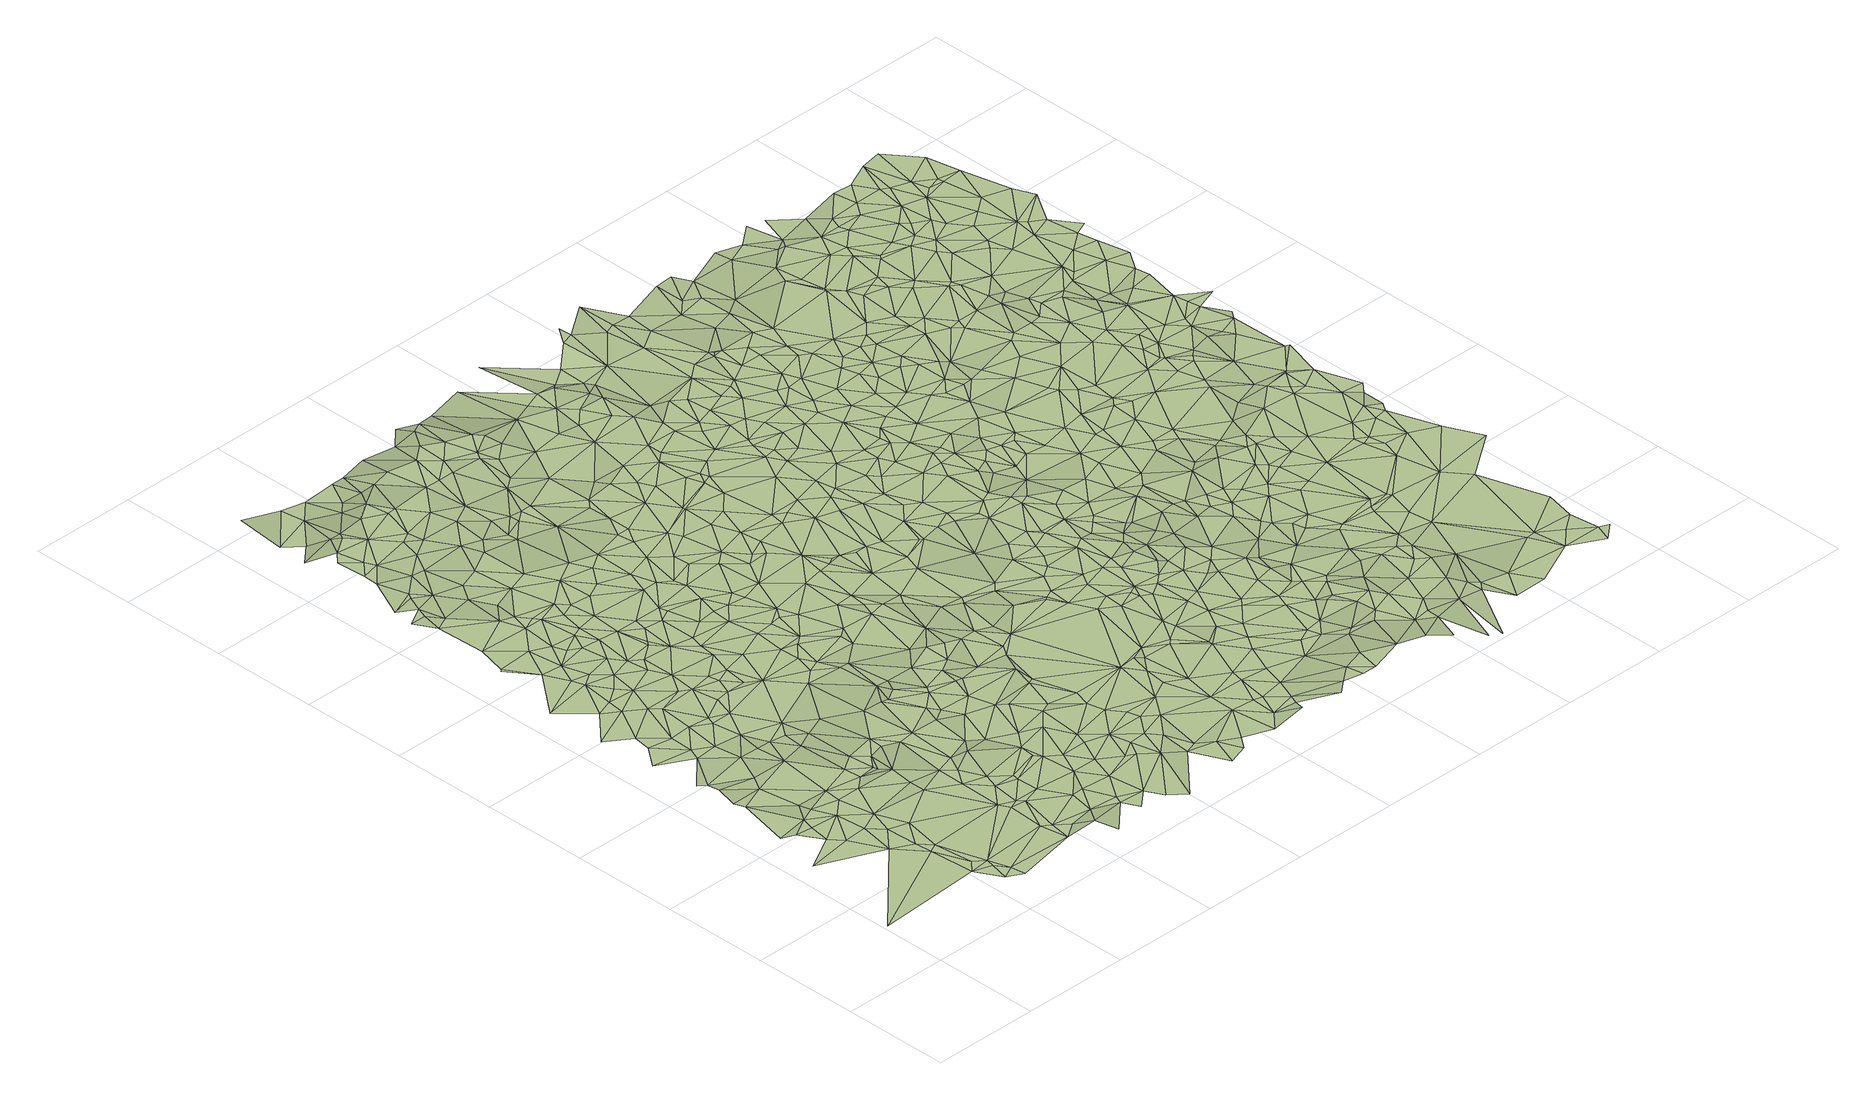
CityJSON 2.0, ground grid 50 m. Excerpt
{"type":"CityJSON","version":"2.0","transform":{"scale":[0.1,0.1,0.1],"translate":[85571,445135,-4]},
"CityObjects":{
"terrain1":{"type":"TINRelief","geometry":[{"type":"CompositeSurface","lod":"2","boundaries":[[[0,1,2]],[[0,2,3]],[[4,5,6]],[[4,1,5]],[[7,8,9]],[[6,10,7]],[[11,9,8]],[[7,10,8]],[[6,5,12]],[[6,12,10]],[[5,1,13]],[[11,14,15]],[[10,12,8]],[[11,8,16]],[[0,17,1]],[[18,19,3]],[[0,3,20]],[[21,15,14]],[[5,13,12]],[[17,22,1]],[[22,13,1]],[[23,20,3]],[[23,3,19]],[[16,8,24]],[[12,24,8]],[[11,16,14]],[[0,20,25]],[[18,26,19]],[[0,25,17]],[[27,26,18]],[[28,29,30]],[[21,31,30]],[[25,20,23]],[[23,19,26]],[[21,14,31]],[[32,12,13]],[[32,13,22]],[[25,33,17]],[[17,33,22]],[[34,24,12]],[[35,16,24]],[[36,37,38]],[[35,14,16]],[[36,28,37]],[[32,22,33]],[[32,34,12]],[[30,31,39]],[[28,30,39]],[[35,24,34]],[[27,40,26]],[[38,41,42]],[[43,23,26]],[[44,45,42]],[[37,41,38]],[[46,31,14]],[[47,25,23]],[[32,48,34]],[[37,28,49]],[[46,14,35]],[[50,45,44]],[[35,34,48]],[[47,33,25]],[[28,39,49]],[[51,32,33]],[[46,39,31]],[[52,42,41]],[[37,53,41]],[[37,49,53]],[[54,50,55]],[[56,48,32]],[[43,26,40]],[[35,48,57]],[[44,42,52]],[[50,44,58]],[[46,35,59]],[[46,60,39]],[[61,49,39]],[[62,23,43]],[[59,35,57]],[[54,63,64]],[[51,56,32]],[[62,47,23]],[[54,55,63]],[[61,39,60]],[[65,41,53]],[[47,51,33]],[[55,50,58]],[[65,52,41]],[[66,53,49]],[[67,68,64]],[[46,69,60]],[[66,49,61]],[[70,57,48]],[[71,58,44]],[[61,60,69]],[[56,70,48]],[[71,44,52]],[[72,46,59]],[[59,57,73]],[[55,58,74]],[[75,65,53]],[[72,69,46]],[[66,75,53]],[[43,40,76]],[[71,74,58]],[[67,64,77]],[[73,57,78]],[[70,78,57]],[[76,40,79]],[[67,77,80]],[[63,81,64]],[[82,59,73]],[[55,83,63]],[[72,59,82]],[[84,66,61]],[[85,52,65]],[[72,86,69]],[[87,43,76]],[[88,61,69]],[[47,89,51]],[[84,75,66]],[[90,79,40]],[[51,91,56]],[[63,83,81]],[[92,55,74]],[[62,43,87]],[[77,64,81]],[[71,52,85]],[[93,73,78]],[[93,78,70]],[[62,94,47]],[[91,70,56]],[[92,83,55]],[[93,82,73]],[[92,74,71]],[[88,69,86]],[[95,65,75]],[[84,61,88]],[[89,91,51]],[[96,97,98]],[[62,87,94]],[[72,82,99]],[[76,79,100]],[[72,99,86]],[[47,94,101]],[[47,101,89]],[[84,102,75]],[[85,65,95]],[[103,97,96]],[[104,93,70]],[[98,80,105]],[[106,77,81]],[[90,100,79]],[[107,81,83]],[[88,86,99]],[[108,80,77]],[[96,98,109]],[[102,95,75]],[[87,76,110]],[[111,82,93]],[[92,71,112]],[[92,107,83]],[[111,99,82]],[[89,113,91]],[[114,71,85]],[[87,115,94]],[[116,70,91]],[[106,81,117]],[[103,118,119]],[[103,96,109]],[[76,100,110]],[[89,101,120]],[[119,121,122]],[[104,70,116]],[[89,120,113]],[[123,117,81]],[[98,105,109]],[[84,124,102]],[[94,125,101]],[[119,118,121]],[[108,105,80]],[[114,112,71]],[[111,93,104]],[[90,126,127]],[[107,123,81]],[[106,108,77]],[[114,85,95]],[[88,99,128]],[[94,115,125]],[[129,107,92]],[[113,130,91]],[[129,92,112]],[[102,124,95]],[[87,110,115]],[[90,127,100]],[[103,109,131]],[[101,132,120]],[[133,84,88]],[[128,99,111]],[[103,131,118]],[[116,91,130]],[[111,104,116]],[[125,132,101]],[[134,122,135]],[[136,106,117]],[[113,120,137]],[[118,131,121]],[[124,138,95]],[[139,134,140]],[[114,95,141]],[[133,124,84]],[[136,117,123]],[[122,121,142]],[[143,112,114]],[[143,129,112]],[[113,137,130]],[[144,109,105]],[[145,110,100]],[[107,146,123]],[[106,147,108]],[[129,146,107]],[[141,95,138]],[[144,131,109]],[[134,135,140]],[[108,148,105]],[[135,122,142]],[[149,100,127]],[[139,140,150]],[[111,116,151]],[[136,147,106]],[[149,145,100]],[[131,142,121]],[[116,130,151]],[[146,136,123]],[[152,138,124]],[[153,88,128]],[[108,154,148]],[[155,115,110]],[[128,111,156]],[[143,157,129]],[[158,105,148]],[[150,159,160]],[[125,115,161]],[[147,154,108]],[[120,132,162]],[[125,163,132]],[[164,143,114]],[[144,105,158]],[[130,137,165]],[[133,152,124]],[[156,111,151]],[[160,159,166]],[[120,162,137]],[[155,110,145]],[[129,167,146]],[[141,138,168]],[[169,136,146]],[[151,130,165]],[[170,114,141]],[[153,133,88]],[[169,147,136]],[[152,168,138]],[[171,142,131]],[[172,173,127]],[[140,135,174]],[[175,131,144]],[[140,174,150]],[[157,167,129]],[[149,127,173]],[[155,161,115]],[[176,145,149]],[[164,157,143]],[[169,146,167]],[[133,168,152]],[[150,177,159]],[[178,148,154]],[[175,171,131]],[[179,135,142]],[[164,114,170]],[[169,180,147]],[[125,161,163]],[[153,128,156]],[[170,141,168]],[[178,154,147]],[[137,181,165]],[[162,132,163]],[[150,174,177]],[[182,158,148]],[[166,183,184]],[[155,145,176]],[[182,144,158]],[[176,149,173]],[[137,162,181]],[[157,185,167]],[[151,165,186]],[[179,142,171]],[[164,185,157]],[[180,178,147]],[[156,151,187]],[[177,188,159]],[[175,144,182]],[[169,167,189]],[[190,184,191]],[[169,189,180]],[[192,174,135]],[[166,159,183]],[[182,148,178]],[[192,135,179]],[[193,168,133]],[[177,174,188]],[[194,167,185]],[[164,194,185]],[[161,162,163]],[[159,188,183]],[[170,168,193]],[[191,184,183]],[[155,195,161]],[[151,186,196]],[[164,170,197]],[[198,171,175]],[[187,151,196]],[[180,199,178]],[[189,199,180]],[[155,176,200]],[[181,201,165]],[[153,202,133]],[[203,189,167]],[[194,203,167]],[[204,164,197]],[[186,165,201]],[[155,200,195]],[[198,175,182]],[[205,181,162]],[[197,170,193]],[[206,188,174]],[[153,156,207]],[[156,187,207]],[[164,208,194]],[[176,173,209]],[[210,174,192]],[[204,208,164]],[[193,133,211]],[[187,196,212]],[[213,162,161]],[[179,171,214]],[[202,215,133]],[[192,179,216]],[[217,199,189]],[[196,186,218]],[[219,220,173]],[[195,213,161]],[[221,183,188]],[[208,203,194]],[[218,186,201]],[[200,176,222]],[[182,178,223]],[[223,178,199]],[[187,212,207]],[[198,214,171]],[[133,215,211]],[[206,221,188]],[[219,224,220]],[[153,225,202]],[[198,182,226]],[[205,162,213]],[[200,227,195]],[[210,192,216]],[[228,206,174]],[[205,229,181]],[[210,228,174]],[[197,193,230]],[[153,207,225]],[[212,196,231]],[[229,201,181]],[[232,191,183]],[[233,207,212]],[[176,209,222]],[[216,179,214]],[[204,197,234]],[[231,196,218]],[[217,223,199]],[[203,235,189]],[[226,182,223]],[[204,236,208]],[[233,212,231]],[[208,237,203]],[[173,220,209]],[[195,227,238]],[[202,239,215]],[[232,183,221]],[[195,238,213]],[[202,225,239]],[[235,217,189]],[[240,218,201]],[[193,211,230]],[[198,226,241]],[[233,242,207]],[[200,222,243]],[[208,236,244]],[[204,234,236]],[[198,241,214]],[[200,243,227]],[[197,230,234]],[[208,244,237]],[[231,218,240]],[[245,221,206]],[[246,225,207]],[[247,233,231]],[[248,210,216]],[[247,242,233]],[[228,245,206]],[[237,235,203]],[[249,223,217]],[[246,207,242]],[[215,239,250]],[[246,239,225]],[[215,250,211]],[[205,213,251]],[[210,252,228]],[[240,201,229]],[[205,253,229]],[[224,254,220]],[[255,222,209]],[[232,221,256]],[[243,238,227]],[[205,251,253]],[[235,249,217]],[[257,226,223]],[[245,256,221]],[[258,216,214]],[[248,252,210]],[[213,238,251]],[[255,243,222]],[[252,245,228]],[[230,211,259]],[[255,209,220]],[[211,250,259]],[[247,231,260]],[[261,214,241]],[[247,262,242]],[[236,234,263]],[[236,264,244]],[[246,242,262]],[[244,264,237]],[[231,240,260]],[[265,239,246]],[[249,266,223]],[[258,248,216]],[[267,241,226]],[[268,250,239]],[[269,232,256]],[[234,230,270]],[[245,271,256]],[[236,263,264]],[[257,223,266]],[[258,214,261]],[[230,259,270]],[[237,272,235]],[[255,220,273]],[[267,226,257]],[[255,273,243]],[[252,274,245]],[[235,275,249]],[[243,276,238]],[[247,260,277]],[[247,277,262]],[[263,234,278]],[[267,261,241]],[[260,240,279]],[[265,268,239]],[[280,253,251]],[[238,281,251]],[[268,259,250]],[[249,275,266]],[[282,220,254]],[[269,256,271]],[[229,253,283]],[[264,284,237]],[[245,274,271]],[[237,284,272]],[[240,229,285]],[[273,220,282]],[[246,262,286]],[[263,278,264]],[[287,270,259]],[[288,252,248]],[[234,270,289]],[[235,272,275]],[[277,260,279]],[[265,246,286]],[[234,289,278]],[[238,276,281]],[[280,283,253]],[[267,290,261]],[[281,280,251]],[[291,258,261]],[[243,273,292]],[[282,254,293]],[[257,266,294]],[[240,285,279]],[[295,248,258]],[[296,297,254]],[[288,274,252]],[[298,287,259]],[[269,271,299]],[[291,261,290]],[[268,300,259]],[[277,301,262]],[[294,266,275]],[[297,293,254]],[[289,270,287]],[[243,302,276]],[[277,279,303]],[[264,278,304]],[[299,271,274]],[[243,292,302]],[[272,284,305]],[[298,259,300]],[[285,229,283]],[[265,300,268]],[[264,304,284]],[[295,288,248]],[[295,258,291]],[[306,273,282]],[[307,278,289]],[[272,308,275]],[[309,297,296]],[[307,304,278]],[[286,262,310]],[[262,301,310]],[[281,311,280]],[[267,257,312]],[[277,303,301]],[[298,289,287]],[[306,282,293]],[[280,311,283]],[[267,313,290]],[[272,305,308]],[[303,279,285]],[[306,292,273]],[[312,257,294]],[[294,275,308]],[[314,299,274]],[[291,290,315]],[[288,314,274]],[[316,305,284]],[[265,317,300]],[[265,286,317]],[[295,291,315]],[[283,311,318]],[[315,290,313]],[[309,319,297]],[[285,283,318]],[[267,312,313]],[[295,320,288]],[[321,307,289]],[[321,304,307]],[[298,300,322]],[[304,323,284]],[[324,276,302]],[[301,325,310]],[[326,299,314]],[[305,327,308]],[[301,303,328]],[[324,302,292]],[[329,293,297]],[[294,308,330]],[[303,285,331]],[[298,332,289]],[[316,327,305]],[[333,286,310]],[[306,324,292]],[[331,285,318]],[[306,293,329]],[[288,334,314]],[[323,316,284]],[[335,281,276]],[[315,313,336]],[[312,294,337]],[[295,338,320]],[[301,328,325]],[[320,334,288]],[[322,300,317]],[[294,330,337]],[[321,323,304]],[[312,336,313]],[[335,311,281]],[[295,315,339]],[[329,297,319]],[[333,317,286]],[[333,310,325]],[[321,289,332]],[[303,331,340]],[[298,322,332]],[[335,318,311]],[[326,314,334]],[[328,303,340]],[[295,339,338]],[[341,336,312]],[[324,335,276]],[[339,315,336]],[[333,325,328]],[[331,318,335]],[[342,308,327]],[[320,338,343]],[[342,330,308]],[[322,317,344]],[[320,343,334]],[[345,327,316]],[[346,324,306]],[[312,337,347]],[[348,329,319]],[[349,337,330]],[[321,350,323]],[[345,316,323]],[[339,336,341]],[[333,351,317]],[[352,322,344]],[[341,312,353]],[[346,306,329]],[[326,334,354]],[[333,328,355]],[[351,344,317]],[[332,322,352]],[[328,340,355]],[[356,340,331]],[[347,337,349]],[[349,330,342]],[[312,347,353]],[[350,345,323]],[[345,357,327]],[[352,344,351]],[[343,358,334]],[[357,342,327]],[[321,359,350]],[[338,360,343]],[[346,361,324]],[[356,331,335]],[[334,358,354]],[[333,362,351]],[[356,355,340]],[[339,360,338]],[[321,332,363]],[[348,364,329]],[[365,324,361]],[[333,355,366]],[[365,335,324]],[[367,332,352]],[[350,368,345]],[[341,353,369]],[[352,351,370]],[[339,341,371]],[[333,366,362]],[[356,372,355]],[[343,373,358]],[[321,363,359]],[[369,353,347]],[[350,359,368]],[[374,346,329]],[[339,375,360]],[[351,362,370]],[[376,347,349]],[[374,329,364]],[[377,364,348]],[[343,360,378]],[[346,379,361]],[[341,369,371]],[[376,349,342]],[[343,378,373]],[[354,358,380]],[[363,332,367]],[[365,361,379]],[[339,371,375]],[[345,381,357]],[[382,355,372]],[[345,368,383]],[[367,352,384]],[[365,385,335]],[[366,370,362]],[[352,370,384]],[[382,366,355]],[[369,347,376]],[[380,358,373]],[[375,386,360]],[[357,387,342]],[[359,388,368]],[[389,374,364]],[[386,378,360]],[[390,354,380]],[[365,379,391]],[[392,372,356]],[[393,346,374]],[[345,383,381]],[[365,391,385]],[[377,394,364]],[[363,367,395]],[[396,379,346]],[[383,368,388]],[[385,397,335]],[[398,370,366]],[[363,388,359]],[[367,384,395]],[[389,364,399]],[[378,400,373]],[[376,342,401]],[[357,381,387]],[[394,399,364]],[[380,373,402]],[[393,374,389]],[[398,366,382]],[[382,372,392]],[[371,369,403]],[[401,342,387]],[[404,378,386]],[[405,356,335]],[[393,396,346]],[[363,395,406]],[[375,407,386]],[[390,380,402]],[[369,376,408]],[[391,397,385]],[[371,407,375]],[[373,400,402]],[[409,400,378]],[[369,408,403]],[[410,395,384]],[[406,395,410]],[[411,391,379]],[[363,406,410]],[[404,409,378]],[[412,384,370]],[[398,412,370]],[[389,399,413]],[[414,392,356]],[[383,415,381]],[[393,389,413]],[[363,416,388]],[[405,335,397]],[[383,388,416]],[[407,404,386]],[[417,398,382]],[[411,397,391]],[[415,387,381]],[[410,384,418]],[[419,399,394]],[[417,382,392]],[[376,401,420]],[[408,376,421]],[[396,422,379]],[[423,414,356]],[[424,402,400]],[[425,418,384]],[[376,420,421]],[[411,379,422]],[[426,363,410]],[[423,356,405]],[[393,427,396]],[[383,428,415]],[[393,413,427]],[[425,410,418]],[[429,384,412]],[[408,430,403]],[[411,431,397]],[[383,416,428]],[[432,412,398]],[[433,413,399]],[[432,398,417]],[[371,403,434]],[[425,384,429]],[[401,387,435]],[[433,399,419]],[[426,416,363]],[[417,392,436]],[[409,437,400]],[[415,438,387]],[[408,421,430]],[[404,437,409]],[[371,434,407]],[[414,436,392]],[[420,401,439]],[[425,426,410]],[[431,440,397]],[[407,437,404]],[[411,441,431]],[[424,400,437]],[[396,427,442]],[[428,438,415]],[[405,397,443]],[[435,387,438]],[[396,442,422]],[[423,436,414]],[[411,422,441]],[[417,436,444]],[[401,435,439]],[[445,428,416]],[[421,420,446]],[[447,425,429]],[[434,403,430]],[[443,397,440]],[[448,427,413]],[[433,449,413]],[[423,444,436]],[[445,416,426]],[[441,450,431]],[[451,432,417]],[[421,446,430]],[[452,429,412]],[[453,412,432]],[[431,450,440]],[[451,417,444]],[[446,420,439]],[[407,454,437]],[[423,405,455]],[[407,434,454]],[[456,447,429]],[[448,413,449]],[[447,457,425]],[[458,428,445]],[[425,457,426]],[[448,442,427]],[[441,422,459]],[[460,444,423]],[[435,438,461]],[[455,405,443]],[[462,422,442]],[[458,445,426]],[[463,449,433]],[[452,412,453]],[[441,459,450]],[[439,435,464]],[[456,429,452]],[[424,437,465]],[[466,438,428]],[[460,423,455]],[[446,439,464]],[[467,432,451]],[[464,435,461]],[[462,459,422]],[[430,446,468]],[[434,430,468]],[[467,453,432]],[[443,440,469]],[[470,447,456]],[[458,466,428]],[[471,440,450]],[[451,444,472]],[[473,449,463]],[[466,461,438]],[[455,443,474]],[[434,475,454]],[[476,458,426]],[[460,472,444]],[[476,426,457]],[[477,442,448]],[[478,457,447]],[[477,462,442]],[[479,446,464]],[[479,464,461]],[[480,450,459]],[[454,481,437]],[[443,469,474]],[[470,456,452]],[[448,449,482]],[[446,483,468]],[[469,440,484]],[[478,447,470]],[[479,483,446]],[[465,437,485]],[[467,451,486]],[[487,459,462]],[[473,482,449]],[[460,455,488]],[[489,452,453]],[[486,451,472]],[[484,440,471]],[[480,471,450]],[[454,475,481]],[[455,474,488]],[[481,485,437]],[[489,470,452]],[[487,480,459]],[[467,490,453]],[[478,476,457]],[[474,469,488]],[[434,491,475]],[[467,486,492]],[[488,469,484]],[[493,458,476]],[[494,477,448]],[[495,487,462]],[[496,434,468]],[[495,462,477]],[[460,497,472]],[[493,466,458]],[[498,479,461]],[[499,483,479]],[[460,488,497]],[[465,485,500]],[[448,482,501]],[[502,489,453]],[[498,461,466]],[[503,468,483]],[[467,492,504]],[[475,505,481]],[[478,506,476]],[[467,504,490]],[[473,507,482]],[[508,478,470]],[[509,488,484]],[[510,480,487]],[[509,484,471]],[[494,448,501]],[[481,500,485]],[[496,491,434]],[[486,472,511]],[[512,470,489]],[[493,476,506]],[[491,505,475]],[[480,513,471]],[[503,483,499]],[[490,514,453]],[[494,495,477]],[[486,511,492]],[[502,453,514]],[[498,499,479]],[[515,497,488]],[[516,506,478]],[[509,471,513]],[[517,508,470]],[[511,472,497]],[[512,489,502]],[[508,516,478]],[[518,488,509]],[[493,519,466]],[[520,468,503]],[[496,468,520]],[[517,470,512]],[[521,513,480]],[[510,521,480]],[[495,522,487]],[[501,482,507]],[[515,488,518]],[[504,492,511]],[[481,523,500]],[[504,524,490]],[[522,510,487]],[[498,466,519]],[[525,481,505]],[[494,526,495]],[[515,527,497]],[[517,516,508]],[[528,493,506]],[[529,505,491]],[[530,503,499]],[[494,501,531]],[[490,524,514]],[[527,511,497]],[[525,523,481]],[[512,502,532]],[[516,533,506]],[[534,499,498]],[[535,509,513]],[[494,531,526]],[[496,529,491]],[[504,511,536]],[[504,536,524]],[[518,509,535]],[[495,526,522]],[[537,538,500]],[[502,514,532]],[[537,500,523]],[[528,519,493]],[[529,525,505]],[[534,539,499]],[[498,519,540]],[[515,518,541]],[[542,521,510]],[[520,503,543]],[[533,528,506]],[[544,527,515]],[[534,498,540]],[[530,543,503]],[[530,499,545]],[[546,496,520]],[[521,547,513]],[[548,511,527]],[[501,507,549]],[[542,510,522]],[[536,550,524]],[[517,512,551]],[[545,499,539]],[[552,535,513]],[[516,553,533]],[[548,536,511]],[[546,529,496]],[[501,549,531]],[[544,515,541]],[[512,532,551]],[[540,519,554]],[[555,518,535]],[[517,556,516]],[[555,541,518]],[[525,557,523]],[[552,513,547]],[[557,537,523]],[[532,514,551]],[[526,558,522]],[[559,538,537]],[[530,545,543]],[[548,527,560]],[[561,519,528]],[[529,562,525]],[[563,514,524]],[[564,520,543]],[[544,560,527]],[[542,565,521]],[[563,524,550]],[[516,556,553]],[[561,554,519]],[[566,550,536]],[[526,531,567]],[[568,534,540]],[[564,546,520]],[[568,539,534]],[[542,522,558]],[[548,566,536]],[[546,562,529]],[[521,565,547]],[[562,557,525]],[[569,570,507]],[[559,537,557]],[[526,571,558]],[[549,507,570]],[[568,540,554]],[[572,544,541]],[[533,573,528]],[[553,573,533]],[[574,548,560]],[[531,549,575]],[[572,541,555]],[[517,551,576]],[[552,577,535]],[[578,551,514]],[[579,545,539]],[[574,566,548]],[[545,580,543]],[[555,535,581]],[[572,560,544]],[[526,567,571]],[[566,563,550]],[[517,576,556]],[[578,514,563]],[[552,547,577]],[[531,575,567]],[[564,543,582]],[[583,539,568]],[[561,528,584]],[[579,539,583]],[[582,543,580]],[[574,560,585]],[[542,586,565]],[[542,558,587]],[[556,588,553]],[[553,588,573]],[[579,580,545]],[[581,535,577]],[[572,555,581]],[[546,589,562]],[[572,585,560]],[[590,566,574]],[[573,584,528]],[[571,591,558]],[[562,589,557]],[[578,592,551]],[[589,559,557]],[[593,554,561]],[[590,574,585]],[[576,551,592]],[[575,549,570]],[[542,587,586]],[[593,568,554]],[[565,594,547]],[[569,595,596]],[[571,567,591]],[[569,596,570]],[[597,563,566]],[[577,547,594]],[[598,546,564]],[[599,566,590]],[[591,600,558]],[[565,586,601]],[[578,563,602]],[[572,603,585]],[[589,604,559]],[[587,558,600]],[[583,568,593]],[[605,590,585]],[[582,580,606]],[[597,602,563]],[[579,607,580]],[[565,601,594]],[[572,581,608]],[[609,556,576]],[[581,577,610]],[[598,589,546]],[[598,564,582]],[[611,576,592]],[[573,588,612]],[[575,613,567]],[[599,590,605]],[[614,588,556]],[[561,584,615]],[[567,613,591]],[[575,570,616]],[[617,597,566]],[[599,617,566]],[[573,612,584]],[[579,583,618]],[[619,592,578]],[[577,594,610]],[[572,608,603]],[[605,585,620]],[[620,585,603]],[[593,561,615]],[[587,621,586]],[[622,570,596]],[[607,606,580]],[[613,600,591]],[[586,621,601]],[[619,578,602]],[[608,581,610]],[[609,614,556]],[[611,609,576]],[[623,604,589]],[[583,593,618]],[[575,616,613]],[[587,600,624]],[[601,625,594]],[[611,592,626]],[[627,602,597]],[[598,582,606]],[[579,618,607]],[[622,628,570]],[[612,629,584]],[[630,612,588]],[[587,624,621]],[[619,626,592]],[[601,621,625]],[[631,604,623]],[[616,570,628]],[[630,588,614]],[[584,629,615]],[[617,627,597]],[[619,602,627]],[[611,632,609]],[[596,633,634]],[[635,606,607]],[[599,605,636]],[[613,637,600]],[[610,594,638]],[[620,603,639]],[[593,640,618]],[[624,600,637]],[[632,614,609]],[[593,615,640]],[[639,603,608]],[[598,606,635]],[[641,623,589]],[[622,596,634]],[[638,594,625]],[[605,620,636]],[[616,637,613]],[[599,636,617]],[[608,610,642]],[[643,629,612]],[[644,611,626]],[[598,645,589]],[[630,643,612]],[[643,615,629]],[[644,632,611]],[[630,614,646]],[[607,618,647]],[[632,646,614]],[[635,607,648]],[[625,621,649]],[[622,634,628]],[[650,626,619]],[[598,635,648]],[[617,651,627]],[[641,589,645]],[[616,628,652]],[[644,626,650]],[[618,640,653]],[[648,607,647]],[[620,639,636]],[[639,608,642]],[[619,627,651]],[[616,652,637]],[[624,654,621]],[[655,640,615]],[[598,648,656]],[[638,625,649]],[[624,637,657]],[[658,615,643]],[[659,632,644]],[[610,638,660]],[[598,656,645]],[[661,630,646]],[[617,636,662]],[[642,610,660]],[[663,643,630]],[[617,662,651]],[[647,618,664]],[[664,618,653]],[[632,661,646]],[[665,623,641]],[[659,644,650]],[[666,667,634]],[[655,653,640]],[[650,619,668]],[[655,615,658]],[[621,654,649]],[[669,628,634]],[[624,657,654]],[[661,663,630]],[[670,639,642]],[[663,658,643]],[[636,639,670]],[[669,652,628]],[[659,671,632]],[[672,641,645]],[[673,656,648]],[[674,648,647]],[[659,650,675]],[[671,661,632]],[[637,652,676]],[[656,677,645]],[[665,641,672]],[[619,651,678]],[[638,649,679]],[[674,647,664]],[[637,676,657]],[[675,650,668]],[[670,642,680]],[[681,662,636]],[[682,664,653]],[[673,648,683]],[[684,653,655]],[[681,636,670]],[[674,683,648]],[[660,638,685]],[[668,619,678]],[[642,660,686]],[[672,645,687]],[[642,686,680]],[[659,675,671]],[[655,658,688]],[[673,677,656]],[[662,689,651]],[[685,638,679]],[[663,688,658]],[[690,634,667]],[[669,634,690]],[[681,670,680]],[[682,653,684]],[[677,687,645]],[[682,674,664]],[[665,672,691]],[[654,657,676]],[[679,649,692]],[[681,693,662]],[[675,668,694]],[[695,676,652]],[[673,696,677]],[[673,683,697]],[[692,649,698]],[[661,699,663]],[[649,654,700]],[[701,684,655]],[[701,655,688]],[[669,702,652]],[[672,687,691]],[[686,660,703]],[[703,660,685]],[[686,704,680]],[[673,697,696]],[[690,667,705]],[[662,693,689]],[[671,699,661]],[[706,705,667]],[[697,677,696]],[[678,651,689]],[[675,707,671]],[[649,700,698]],[[708,683,674]],[[668,709,694]],[[695,652,702]],[[675,694,707]],[[686,703,704]],[[710,654,676]],[[668,678,709]],[[711,697,683]],[[663,712,688]],[[681,680,713]],[[711,683,708]],[[682,714,674]],[[695,710,676]],[[685,679,715]],[[716,682,684]],[[679,692,717]],[[671,707,699]],[[694,709,707]],[[701,688,718]],[[719,669,690]],[[706,720,705]],[[717,692,698]],[[721,687,677]],[[721,677,697]],[[722,684,701]],[[703,685,715]],[[680,704,713]],[[708,674,714]],[[719,690,705]],[[681,713,693]],[[703,723,704]],[[663,699,724]],[[725,691,687]],[[726,700,654]],[[727,698,700]],[[726,654,710]],[[695,702,728]],[[695,728,710]],[[719,702,669]],[[712,718,688]],[[663,724,712]],[[717,698,727]],[[679,717,715]],[[689,693,729]],[[716,684,722]],[[678,689,729]],[[703,730,723]],[[731,709,678]],[[732,714,682]],[[733,697,711]],[[734,720,706]],[[701,718,735]],[[716,732,682]],[[707,709,731]],[[719,705,720]],[[711,708,736]],[[704,723,713]],[[722,701,735]],[[703,715,730]],[[707,737,699]],[[721,725,687]],[[726,727,700]],[[726,710,728]],[[736,708,714]],[[719,728,702]],[[733,721,697]],[[693,713,738]],[[693,738,729]],[[678,729,739]],[[724,699,737]],[[707,731,737]],[[733,711,736]],[[731,678,739]],[[740,691,725]],[[736,714,732]],[[712,724,741]],[[716,722,742]],[[735,718,743]],[[722,735,742]],[[712,744,718]],[[745,715,717]],[[716,746,732]],[[747,730,715]],[[726,748,727]],[[717,727,749]],[[716,742,746]],[[750,726,728]],[[751,723,730]],[[752,713,723]],[[712,741,744]],[[719,750,728]],[[753,725,721]],[[754,733,736]],[[724,755,741]],[[747,715,745]],[[733,753,721]],[[756,738,713]],[[739,729,757]],[[742,735,743]],[[736,732,758]],[[759,727,748]],[[760,743,718]],[[729,738,761]],[[760,718,744]],[[746,758,732]],[[745,717,749]],[[719,720,762]],[[734,763,720]],[[751,730,747]],[[740,725,764]],[[756,713,752]],[[731,739,765]],[[754,753,733]],[[755,744,741]],[[759,749,727]],[[754,736,758]],[[752,723,751]],[[766,748,726]],[[746,742,767]],[[768,764,725]],[[724,769,755]],[[753,768,725]],[[765,739,757]],[[724,737,770]],[[766,726,750]],[[731,771,737]],[[747,745,772]],[[756,773,738]],[[757,729,774]],[[742,743,775]],[[746,767,758]],[[729,761,774]],[[773,761,738]],[[755,769,744]],[[719,762,750]],[[775,743,760]],[[776,740,764]],[[742,777,767]],[[724,770,769]],[[751,747,778]],[[745,749,772]],[[779,747,772]],[[754,780,753]],[[742,775,777]],[[781,756,752]],[[731,765,771]],[[720,763,762]],[[779,778,747]],[[782,759,748]],[[760,744,783]],[[781,773,756]],[[744,769,784]],[[785,764,768]],[[753,780,768]],[[766,782,748]],[[765,757,786]],[[759,787,749]],[[775,760,783]],[[758,767,788]],[[737,789,770]],[[790,761,773]],[[783,744,784]],[[737,771,789]],[[776,764,785]],[[774,761,790]],[[791,752,751]],[[757,774,786]],[[777,788,767]],[[782,787,759]],[[769,792,784]],[[780,785,768]],[[781,752,791]],[[770,792,769]],[[762,793,750]],[[794,772,749]],[[781,795,773]],[[796,751,778]],[[795,790,773]],[[754,758,797]],[[794,779,772]],[[758,788,798]],[[799,778,779]],[[765,800,771]],[[777,775,801]],[[794,749,787]],[[775,783,801]],[[765,786,802]],[[796,791,751]],[[754,803,780]],[[781,791,795]],[[762,763,793]],[[765,802,800]],[[801,783,784]],[[766,750,804]],[[777,805,788]],[[796,778,799]],[[806,786,774]],[[799,779,794]],[[807,795,791]],[[808,793,763]],[[766,804,782]],[[809,774,790]],[[770,810,792]],[[797,758,798]],[[811,790,795]],[[807,791,796]],[[802,786,806]],[[770,789,812]],[[788,805,798]],[[780,813,785]],[[777,801,805]],[[771,812,789]],[[792,814,784]],[[750,793,815]],[[754,797,803]],[[816,787,782]],[[817,800,802]],[[800,812,771]],[[806,774,809]],[[807,811,795]],[[818,796,799]],[[801,784,819]],[[807,796,818]],[[820,808,763]],[[794,787,816]],[[770,812,810]],[[821,820,763]],[[802,806,809]],[[817,812,800]],[[799,794,822]],[[823,793,808]],[[805,824,798]],[[792,810,814]],[[819,784,825]],[[780,803,826]],[[818,799,822]],[[750,815,804]],[[785,813,827]],[[825,784,814]],[[780,826,813]],[[805,801,828]],[[829,798,824]],[[830,790,811]],[[816,782,804]],[[797,798,831]],[[830,809,790]],[[832,817,802]],[[805,828,824]],[[823,808,820]],[[801,819,828]],[[807,818,833]],[[834,793,823]],[[831,798,829]],[[835,822,794]],[[821,836,820]],[[807,833,811]],[[832,802,809]],[[797,837,803]],[[794,816,838]],[[834,815,793]],[[803,837,839]],[[835,794,838]],[[797,831,837]],[[818,822,833]],[[803,839,826]],[[840,810,812]],[[828,819,841]],[[817,842,812]],[[841,819,825]],[[840,814,810]],[[829,824,843]],[[824,828,844]],[[825,814,845]],[[833,846,811]],[[827,813,847]],[[831,829,848]],[[830,811,846]],[[838,816,849]],[[813,826,850]],[[851,841,825]],[[835,852,822]],[[837,853,839]],[[840,845,814]],[[832,854,817]],[[835,838,855]],[[832,809,856]],[[830,857,809]],[[851,825,845]],[[824,844,843]],[[842,840,812]],[[829,843,848]],[[839,853,826]],[[838,849,855]],[[831,858,837]],[[859,816,804]],[[856,809,857]],[[860,828,841]],[[831,848,861]],[[847,813,850]],[[817,854,842]],[[833,822,862]],[[835,855,852]],[[859,849,816]],[[840,863,845]],[[850,826,864]],[[822,852,862]],[[861,848,843]],[[833,865,846]],[[855,849,859]],[[860,844,828]],[[830,846,866]],[[815,867,804]],[[826,853,864]],[[860,841,851]],[[831,861,858]],[[851,845,868]],[[837,858,853]],[[832,856,869]],[[868,845,863]],[[830,866,857]],[[870,852,855]],[[871,843,844]],[[871,861,843]],[[872,832,869]],[[847,850,873]],[[872,874,832]],[[832,874,854]],[[875,859,804]],[[856,857,876]],[[877,863,840]],[[842,877,840]],[[846,865,866]],[[870,855,859]],[[833,862,865]],[[850,864,873]],[[847,873,878]],[[869,856,876]],[[871,844,860]],[[868,863,879]],[[851,868,880]],[[877,879,863]],[[881,842,854]],[[882,860,851]],[[883,861,871]],[[875,804,867]],[[870,884,852]],[[882,851,880]],[[857,866,885]],[[872,869,886]],[[883,858,861]],[[881,877,842]],[[876,857,885]],[[864,853,887]],[[872,886,874]],[[869,876,888]],[[862,852,889]],[[864,887,873]],[[871,860,890]],[[865,862,891]],[[892,870,859]],[[874,893,854]],[[858,894,853]],[[889,852,884]],[[895,868,879]],[[882,890,860]],[[881,854,893]],[[869,888,896]],[[897,880,868]],[[898,879,877]],[[899,891,862]],[[869,896,886]],[[894,887,853]],[[892,859,875]],[[865,900,866]],[[892,884,870]],[[874,886,893]],[[876,885,888]],[[883,901,858]],[[865,891,902]],[[901,894,858]],[[897,868,895]],[[899,862,889]],[[898,895,879]],[[885,866,900]],[[896,888,885]],[[881,903,877]],[[899,902,891]],[[904,871,890]],[[905,883,871]],[[892,906,884]],[[907,882,880]],[[907,890,882]],[[865,902,900]],[[908,873,887]],[[881,893,909]],[[910,873,908]],[[898,877,911]],[[907,880,897]],[[886,909,893]],[[912,889,884]],[[912,884,906]],[[913,887,894]],[[901,914,894]],[[905,901,883]],[[877,903,911]],[[896,885,915]],[[899,889,916]],[[896,917,886]],[[886,918,909]],[[899,916,902]],[[905,871,904]],[[898,919,895]],[[914,913,894]],[[881,909,920]],[[913,921,887]],[[922,890,907]],[[881,920,903]],[[916,900,902]],[[905,914,901]],[[912,923,889]],[[908,887,924]],[[898,911,919]],[[921,924,887]],[[886,917,918]],[[922,904,890]],[[923,916,889]],[[896,915,917]],[[925,885,900]],[[897,895,926]],[[903,927,911]],[[915,885,928]],[[920,909,918]],[[919,911,927]],[[907,897,926]],[[920,927,903]],[[929,900,916]],[[913,930,921]],[[905,931,914]],[[925,928,885]],[[895,919,926]],[[932,913,914]],[[933,917,915]],[[930,924,921]],[[934,918,917]],[[935,905,904]],[[920,936,927]],[[933,915,928]],[[935,904,922]],[[919,927,937]],[[922,907,938]],[[925,900,929]],[[935,931,905]],[[931,932,914]],[[927,936,939]],[[940,908,924]],[[932,930,913]],[[937,927,939]],[[920,918,941]],[[934,941,918]],[[942,917,933]],[[919,937,926]],[[907,943,938]],[[944,934,917]],[[945,924,930]],[[920,941,936]],[[942,933,928]],[[935,922,946]],[[907,926,943]],[[936,947,939]],[[948,932,931]],[[942,928,925]],[[922,938,946]],[[935,949,931]],[[940,924,945]],[[942,944,917]],[[937,950,926]],[[941,947,936]],[[948,931,949]],[[944,951,934]],[[932,952,930]],[[934,951,941]],[[937,939,953]],[[948,952,932]],[[946,938,943]],[[952,945,930]],[[935,954,949]],[[935,946,955]],[[937,953,950]],[[935,955,954]],[[942,956,944]],[[957,939,947]],[[948,949,952]],[[958,926,950]],[[940,945,959]],[[943,926,960]],[[941,961,947]],[[944,962,951]],[[953,939,957]],[[941,951,962]],[[952,963,945]],[[946,943,964]],[[958,950,953]],[[959,945,963]],[[961,957,947]],[[954,965,949]],[[960,926,958]],[[949,965,952]],[[955,946,964]],[[954,955,966]],[[943,960,964]],[[952,967,963]],[[954,966,965]],[[952,965,967]],[[955,964,966]],[[968,953,957]],[[969,958,953]],[[970,959,963]],[[971,960,958]],[[970,963,967]],[[964,960,972]],[[969,953,968]],[[965,973,967]],[[971,958,969]],[[974,972,960]],[[965,966,975]],[[965,976,973]],[[971,974,960]],[[966,964,975]],[[970,967,973]],[[965,977,976]],[[965,975,977]],[[976,978,973]],[[979,964,972]],[[971,980,974]],[[970,973,981]],[[977,978,976]],[[982,975,964]],[[979,972,974]],[[973,978,983]],[[982,964,979]],[[984,977,975]],[[973,983,981]],[[984,978,977]],[[982,984,975]],[[984,983,978]]]}]}
},
"vertices":[
[484,530,27],[382,660,26],[2,290,26],[499,320,26],[88,790,26],[304,820,27],[255,880,25],[195,990,24],[288,1040,25],[138,1020,20],[271,980,25],[196,1270,20],[402,970,25],[413,830,26],[322,1320,19],[168,1310,27],[350,1130,19],[479,610,26],[566,200,26],[586,290,27],[546,370,26],[199,1420,27],[473,760,26],[595,330,27],[358,1070,25],[527,550,26],[625,230,28],[636,160,28],[288,1630,29],[155,1500,28],[196,1480,20],[355,1380,25],[507,870,28],[562,730,28],[481,1040,26],[491,1120,25],[131,1720,28],[313,1690,30],[206,1820,28],[418,1520,24],[933,220,28],[316,1800,29],[216,1900,28],[910,350,28],[309,2070,28],[104,1980,28],[531,1390,17],[894,570,28],[591,1040,27],[396,1640,29],[238,2120,28],[765,850,27],[394,2010,28],[420,1810,28],[102,2260,28],[338,2300,28],[759,920,31],[653,1090,25],[320,2150,28],[646,1170,26],[503,1510,30],[528,1630,25],[919,520,28],[321,2360,28],[270,2470,28],[437,1970,27],[505,1760,28],[181,2610,28],[172,2600,28],[571,1510,28],[761,1020,44],[443,2140,29],[655,1420,13],[734,1100,26],[397,2200,29],[520,1800,27],[948,320,28],[346,2620,29],[741,1080,27],[1008,270,28],[217,2750,28],[364,2460,29],[724,1220,25],[399,2340,29],[599,1760,28],[564,2010,28],[647,1500,26],[992,510,29],[699,1570,27],[898,770,28],[1073,210,43],[900,900,28],[467,2270,29],[785,1160,25],[964,540,28],[613,1980,29],[228,3080,29],[155,3080,29],[217,2990,22],[737,1460,11],[1128,290,28],[983,670,27],[634,1860,28],[244,3130,30],[861,1180,25],[416,2850,28],[432,2580,29],[527,2370,29],[450,2740,29],[281,3020,22],[1152,410,27],[866,1250,26],[584,2200,28],[955,850,28],[627,2110,28],[1083,540,27],[935,1150,26],[455,2520,29],[270,3200,37],[155,3170,40],[1004,740,27],[280,3220,42],[203,3320,79],[511,2490,29],[698,1870,29],[1078,640,27],[1105,110,35],[1246,240,28],[840,1500,12],[572,2300,28],[995,930,28],[353,3160,30],[1083,670,28],[854,1830,27],[205,3390,81],[294,3410,80],[551,2570,29],[1057,900,44],[732,1950,29],[196,3530,80],[270,3460,82],[720,2000,28],[367,3290,51],[626,2260,28],[441,3050,17],[1205,410,29],[596,2480,29],[536,2740,29],[476,2830,28],[1263,280,27],[245,3580,80],[1013,1160,26],[788,1870,29],[966,1690,26],[516,2770,29],[1269,520,28],[993,1410,19],[709,2320,28],[493,2940,20],[306,3680,65],[144,3660,43],[1255,680,29],[1238,780,31],[1232,710,29],[762,2250,29],[1117,970,30],[241,3750,29],[688,2470,29],[804,1980,28],[600,2590,29],[838,2090,29],[437,3290,43],[1283,160,31],[1363,230,30],[393,3560,81],[491,3130,23],[1344,400,28],[331,3640,80],[648,2780,29],[475,3370,61],[620,2700,29],[1177,920,31],[609,2980,24],[361,3880,28],[167,3820,27],[723,2340,28],[1146,1160,23],[1082,1400,23],[350,3670,76],[700,2610,29],[203,4070,17],[352,4000,23],[481,3450,79],[922,2010,29],[780,2410,29],[1321,630,29],[1171,1240,28],[849,2170,28],[597,3170,22],[689,2730,29],[1386,520,29],[1244,1100,29],[1037,1750,24],[790,2470,29],[867,2230,28],[1302,860,31],[474,3680,80],[1156,1500,13],[868,2400,29],[1525,430,30],[537,3480,79],[1055,1930,28],[1109,1390,25],[1398,820,30],[671,3320,32],[1062,1840,25],[563,3420,65],[785,2720,29],[1200,1190,28],[1407,150,30],[1601,370,26],[499,3810,35],[1485,450,30],[778,2880,28],[1481,90,28],[1133,1680,25],[718,3020,22],[1437,630,30],[578,3630,81],[1375,1060,30],[1066,2070,29],[1256,1310,26],[459,3970,26],[1174,1430,23],[1046,2210,29],[964,2600,29],[962,2290,29],[918,2470,29],[1458,690,30],[1095,1770,25],[1344,1180,30],[710,3230,26],[1207,1490,18],[1546,600,30],[927,2430,29],[566,3740,79],[1178,1680,22],[1273,1340,26],[702,3520,79],[863,2760,29],[1129,1910,26],[1477,900,30],[617,3630,82],[1418,1030,29],[1678,300,31],[1564,500,31],[552,3860,30],[890,2940,29],[759,3430,51],[1171,1940,27],[1384,1290,27],[762,3290,30],[1327,1480,25],[1054,2300,29],[1081,2400,29],[1283,1760,27],[932,2850,28],[873,3210,16],[1287,1830,25],[617,3980,28],[1153,2080,28],[638,3840,47],[1035,2600,29],[1649,510,29],[701,3830,60],[1003,2710,29],[1651,730,31],[1401,1380,26],[1124,2290,29],[1412,1280,30],[1526,920,28],[1633,810,32],[1695,450,28],[1574,1070,32],[1105,2500,29],[1598,1170,38],[1420,1580,18],[1206,2090,27],[811,3650,81],[1243,2140,27],[864,3250,23],[880,3360,29],[1719,600,31],[1737,320,31],[1011,2900,29],[855,3480,54],[1759,130,29],[1810,270,27],[1273,2050,29],[680,3980,28],[1332,1860,26],[1469,1420,26],[1703,660,32],[1508,1290,33],[1193,2340,29],[1093,2560,29],[1780,550,32],[1208,2280,29],[1133,2750,28],[1853,160,29],[1471,1540,26],[1657,890,33],[1047,3160,17],[963,3290,22],[783,3840,75],[954,3330,27],[1215,2600,29],[1479,1850,27],[1599,1080,34],[1899,220,28],[882,3650,80],[1313,2310,29],[1429,1990,28],[1301,2520,29],[1851,650,34],[1542,1510,25],[818,4010,29],[1213,2680,28],[1606,1480,26],[2009,380,28],[1172,2860,28],[1645,1270,33],[1445,2180,28],[1570,1640,18],[917,3810,80],[1902,890,33],[1016,3330,22],[1161,2940,29],[958,3650,80],[1079,3470,32],[1681,1320,33],[1067,3330,22],[1309,2810,28],[988,3730,81],[1506,1920,25],[1366,2570,28],[2010,500,30],[1219,3040,29],[2036,170,26],[1221,2940,29],[1384,2430,29],[1563,1870,25],[1516,2000,25],[1218,3150,28],[960,3970,44],[1680,1480,28],[1763,1360,33],[1337,2750,29],[996,3870,80],[1485,2440,28],[1107,3650,74],[1947,700,33],[1637,1830,12],[1574,2330,28],[2110,250,27],[1959,800,32],[1716,1700,19],[1546,2200,29],[1438,2470,28],[1252,3190,28],[1660,1870,20],[1254,3410,23],[1754,1450,29],[1083,3820,81],[2117,370,26],[1137,3510,34],[1395,3020,28],[2208,190,34],[1125,3680,80],[2035,650,32],[1067,3970,66],[1472,2730,29],[1792,1650,25],[1514,2610,28],[1683,2050,24],[1984,900,33],[1173,3610,55],[1477,2880,28],[1525,2510,28],[2160,360,25],[1062,4070,29],[2015,870,35],[1906,1490,34],[2180,500,28],[2221,240,28],[1605,2210,28],[2193,560,29],[2057,930,32],[1811,1680,26],[2238,280,28],[1195,3780,82],[1473,2890,28],[1122,4000,61],[1362,3270,21],[1250,3670,66],[2125,1240,32],[1641,2230,28],[1337,3570,30],[1391,3210,28],[1225,3740,81],[1675,2220,31],[2154,870,32],[1833,1950,22],[2277,380,26],[2029,1430,33],[1568,2760,29],[1676,2540,28],[1933,1620,27],[1735,2190,30],[2375,140,49],[1503,3070,28],[1473,3140,28],[2271,750,32],[2073,1350,33],[1243,4050,14],[1792,2190,30],[1789,2470,31],[2309,490,24],[1687,2610,28],[1859,2030,25],[1515,3260,28],[2176,890,33],[1975,1660,26],[2437,190,49],[1556,3460,25],[1656,2950,28],[2042,1440,32],[1443,3780,31],[1662,2850,28],[1632,3030,28],[2245,1000,34],[2273,770,32],[2362,620,28],[2205,1190,32],[2084,1460,32],[1743,2580,27],[1635,3180,28],[1861,2170,29],[2473,440,27],[2514,250,47],[2258,940,32],[2135,1550,31],[1991,2070,26],[2073,1870,16],[1496,3600,25],[2213,1280,31],[1977,2080,26],[1895,2440,29],[1830,2610,28],[2374,830,27],[2218,1390,30],[1701,2970,28],[2408,690,29],[2528,170,49],[1690,3010,28],[1426,4090,20],[1882,2780,30],[2136,1720,26],[1684,3290,29],[2308,1190,30],[2021,2210,28],[2416,1030,30],[2253,1450,31],[2598,170,49],[2299,1230,31],[1589,3580,29],[1937,2530,30],[2543,530,25],[1994,2410,30],[1769,3050,29],[2428,930,28],[1615,3730,25],[2620,280,51],[1683,3220,30],[2352,1160,31],[1546,3820,25],[2197,1590,30],[2460,770,27],[2338,1250,31],[2089,2090,26],[2200,1810,28],[1731,3540,26],[2238,1650,29],[1975,2650,28],[2626,500,26],[2609,560,26],[1784,3470,27],[2344,1430,29],[1956,2910,26],[1852,3090,25],[1630,3850,28],[2698,420,33],[2163,2070,29],[1830,3290,26],[2262,1720,28],[1673,3660,26],[1990,2560,29],[2764,220,50],[2098,2290,29],[2417,1200,31],[2546,860,29],[2373,1600,29],[2180,2130,29],[2487,1050,30],[2274,1990,28],[2396,1380,30],[2101,2400,27],[2165,2250,27],[2464,1240,30],[1996,2830,26],[1837,3360,27],[2573,890,30],[2668,740,28],[1703,3830,30],[2311,1820,27],[1781,3710,23],[2688,570,28],[2412,1450,29],[2118,2680,28],[1791,3650,29],[1904,3210,27],[2732,440,35],[2267,2040,27],[2141,2540,27],[1975,3000,27],[2552,1190,30],[2356,1760,27],[1740,3860,12],[1606,4150,20],[1988,3040,27],[2013,2920,27],[2527,1310,32],[2692,800,30],[1938,3260,29],[2508,1420,30],[2010,3160,28],[1896,3490,14],[2646,1090,28],[2426,1630,30],[2841,420,27],[2354,1780,27],[2343,2090,29],[2603,1110,30],[2177,2490,28],[2087,2860,28],[2559,1280,29],[2311,2390,28],[1826,3790,11],[2772,680,31],[1809,3900,31],[2530,1500,26],[2159,2750,29],[1850,3750,11],[2437,1970,28],[1962,3450,25],[2714,940,27],[2473,1770,29],[2887,560,26],[2121,2980,27],[2896,190,39],[2957,310,26],[2811,650,29],[2579,1420,27],[2259,2590,29],[2481,1630,27],[2896,470,26],[2366,2310,27],[2685,1170,26],[2434,2030,29],[2084,3150,26],[2028,3290,26],[2673,1300,29],[2021,3410,25],[2120,3080,26],[2264,2670,26],[2568,1540,30],[2802,840,26],[2832,810,27],[2286,2520,29],[1958,3790,28],[2539,1680,29],[2849,660,26],[2391,2110,30],[2224,2960,27],[2789,1080,28],[2991,130,25],[3035,260,25],[2526,1870,26],[2137,3500,25],[2574,1710,28],[2898,740,29],[2806,960,28],[2485,1990,29],[2679,1470,23],[1896,3970,81],[2632,1590,24],[2131,3330,26],[2176,3260,27],[2720,1410,17],[2409,2390,28],[2750,1230,29],[2475,2250,25],[2367,2630,26],[2971,580,28],[2434,2460,29],[2336,2860,27],[3011,510,25],[2624,1790,28],[2258,3100,27],[2573,2080,18],[2657,1580,17],[2889,930,23],[3039,320,26],[1959,3990,80],[2926,770,28],[2830,1050,25],[2520,2210,14],[2615,1920,27],[3084,390,25],[2362,2680,26],[2427,2580,25],[1952,4050,81],[2495,2400,27],[3086,30,25],[3193,300,14],[2203,3350,27],[2794,1690,23],[3034,670,16],[2929,1150,15],[2793,1550,17],[2315,2980,28],[2098,3930,52],[2864,1420,23],[2413,2730,27],[2544,2280,25],[2150,3780,25],[2484,2470,27],[2309,3200,28],[2242,3370,28],[3001,1010,18],[2606,2170,22],[2730,1910,29],[3141,530,27],[2362,3050,28],[3123,840,25],[2443,2920,28],[2215,3560,23],[3105,760,17],[2482,2770,28],[2600,2330,25],[2959,1320,25],[2583,2510,26],[2768,1780,28],[2537,2650,27],[2356,3180,28],[2116,4100,81],[3134,0,25],[3288,270,27],[2693,2200,24],[3252,430,26],[2857,1550,23],[2645,2410,21],[2149,3950,54],[2303,3540,27],[2406,3270,28],[2665,2310,25],[3183,720,26],[2310,3580,24],[2843,2050,27],[3033,1180,27],[2902,1530,25],[2858,1720,28],[2434,3190,28],[2335,3420,28],[2482,3040,28],[3012,1220,26],[2942,1430,27],[2251,3840,28],[2558,2790,27],[2848,1950,28],[3287,350,26],[2241,3950,49],[3088,1120,27],[2910,1780,30],[2725,2300,25],[3254,610,25],[2323,3560,26],[2353,3550,27],[3099,1060,28],[2733,2510,25],[3188,960,27],[2569,2910,28],[3308,570,25],[3023,1390,27],[2991,1500,27],[3322,310,26],[3363,150,22],[2768,2340,23],[2437,3420,28],[2787,2190,24],[3264,720,25],[2439,3490,27],[2714,2750,27],[3075,1660,19],[2539,3310,28],[3157,1320,27],[2596,3130,28],[3175,1120,27],[2657,2830,28],[3414,540,3],[3445,280,26],[2458,3690,15],[2617,3050,28],[3066,1480,26],[2791,2610,27],[2421,3840,21],[3327,770,29],[3224,980,26],[3314,680,25],[2986,1970,28],[3115,1430,25],[2927,2220,24],[2588,3280,28],[2527,3550,27],[3515,150,26],[2656,2980,28],[2555,3390,27],[2844,2470,20],[3067,1850,28],[2978,2100,27],[2466,4020,48],[2766,2720,26],[2711,3070,28],[2764,2970,28],[2833,2790,27],[3273,1260,28],[2656,3180,28],[3212,1380,26],[3374,950,27],[3422,1020,27],[3483,740,25],[3275,1510,26],[3205,1650,26],[2561,3710,22],[2600,3510,29],[2857,2710,27],[3127,1700,14],[3020,2100,28],[2715,3290,28],[3384,980,27],[2828,2930,28],[3105,1910,27],[3671,400,26],[3734,250,26],[2487,3900,27],[3040,2240,24],[3467,850,26],[2753,3180,28],[2561,3870,19],[2898,2710,30],[3031,2600,27],[3094,2420,25],[3341,1280,28],[3189,1850,25],[3159,2060,28],[2821,3020,29],[2555,4030,44],[2811,3150,29],[3308,1470,26],[3328,1430,27],[2651,3770,13],[3263,1720,20],[3504,980,27],[2898,2890,28],[2924,2850,34],[2611,3960,28],[3169,2190,28],[3492,1000,27],[2827,3220,28],[3077,2460,25],[3217,1910,27],[3339,1620,25],[2974,2730,28],[3712,400,29],[3480,1320,27],[3297,1730,22],[3381,1610,26],[2935,3550,28],[2887,3280,29],[3438,1470,27],[3150,2370,24],[2995,3060,29],[3204,2230,26],[2870,3710,27],[3749,960,25],[2994,3140,29],[3243,2160,26],[3391,1680,26],[3816,330,27],[3350,2140,28],[3148,2690,27],[3431,1790,21],[3215,2530,24],[2831,3970,19],[3203,2790,27],[3831,850,27],[3709,1160,27],[3219,2340,24],[3460,1590,26],[3095,3020,29],[3917,250,27],[3889,170,26],[3555,1500,27],[3900,390,26],[2999,3230,29],[3135,2980,29],[2906,3800,27],[2811,4040,28],[3069,3140,30],[3014,3420,28],[3523,2010,29],[2987,3490,28],[3438,2270,27],[3572,1760,26],[3931,530,27],[3670,1360,26],[3961,230,27],[2939,3560,28],[3678,1310,26],[2920,3670,28],[3335,2650,20],[3151,3030,30],[3424,2560,24],[3121,3390,30],[3186,3320,28],[3247,2820,28],[3541,1870,15],[2935,4010,19],[3086,3450,28],[3735,1250,26],[3012,3890,20],[3252,3030,31],[3743,1440,28],[3120,3710,28],[3492,2460,24],[3725,1330,25],[3515,2180,28],[3545,2060,28],[3177,3640,28],[3849,1240,27],[3295,3230,29],[3143,3470,28],[3730,1750,25],[3344,2820,27],[3040,3880,24],[3692,1860,25],[3670,1910,18],[4056,1010,26],[3347,2990,37],[3543,2280,27],[3833,1400,28],[3228,3350,28],[3530,2290,27],[3075,3930,15],[3525,2380,26],[3978,1180,26],[3606,2180,29],[3456,2720,24],[3035,4090,21],[3401,2830,27],[3359,3070,28],[3520,2580,24],[3332,3200,29],[3239,3550,28],[3857,1490,29],[3718,2070,27],[3598,2370,27],[3181,3820,29],[3630,2210,29],[3866,1620,25],[3320,3240,29],[3749,1790,26],[3897,1410,27],[3589,2470,23],[3201,3700,29],[3458,2950,26],[3662,2240,26],[3420,3040,32],[3469,2890,27],[3797,1750,26],[3818,1880,25],[3256,3570,28],[3805,1870,27],[3600,2680,24],[3428,3430,29],[3386,3530,28],[3924,1450,27],[3463,3160,28],[3233,3960,22],[3644,2470,24],[3118,4070,17],[3557,2860,27],[3927,1560,24],[3292,3780,28],[3350,3600,28],[3764,2260,31],[3902,1810,25],[3773,2360,28],[3706,2440,26],[3595,2890,26],[3699,2640,24],[3278,3820,29],[3466,3380,29],[3974,1610,24],[3300,3880,29],[3940,2010,20],[3706,3010,26],[3646,2760,18],[3858,2200,25],[3957,2000,22],[3397,3820,29],[3449,3570,28],[3461,3670,29],[3833,2250,26],[3790,2410,27],[3485,3490,28],[3707,2650,24],[3666,2910,26],[3594,3300,29],[3712,2750,20],[3430,4000,28],[3874,2560,26],[3927,2280,28],[3650,3230,28],[3892,2430,27],[3448,3890,28],[3625,3340,29],[3799,2710,24],[3496,3640,28],[3570,3600,28],[3710,2950,27],[3883,2490,27],[3554,3750,28],[3858,2920,26],[3595,3540,29],[3657,3450,29],[3956,2320,26],[3903,2800,24],[3818,3060,26],[3517,3990,29],[3782,3240,28],[3912,2730,24],[4001,2470,27],[3575,3890,28],[3797,3350,29],[3666,3720,28],[3740,3510,29],[3612,3870,28],[3963,2890,25],[3931,3040,26],[3646,4050,27],[3913,3130,27],[3826,3320,28],[3700,3840,28],[3893,3280,28],[3819,3570,28],[3720,3760,29],[3792,3750,29],[3787,3780,29],[3988,3430,26],[3980,3160,25],[3747,4070,27],[3946,3530,27],[3861,3920,27],[3892,3760,28]
]}
